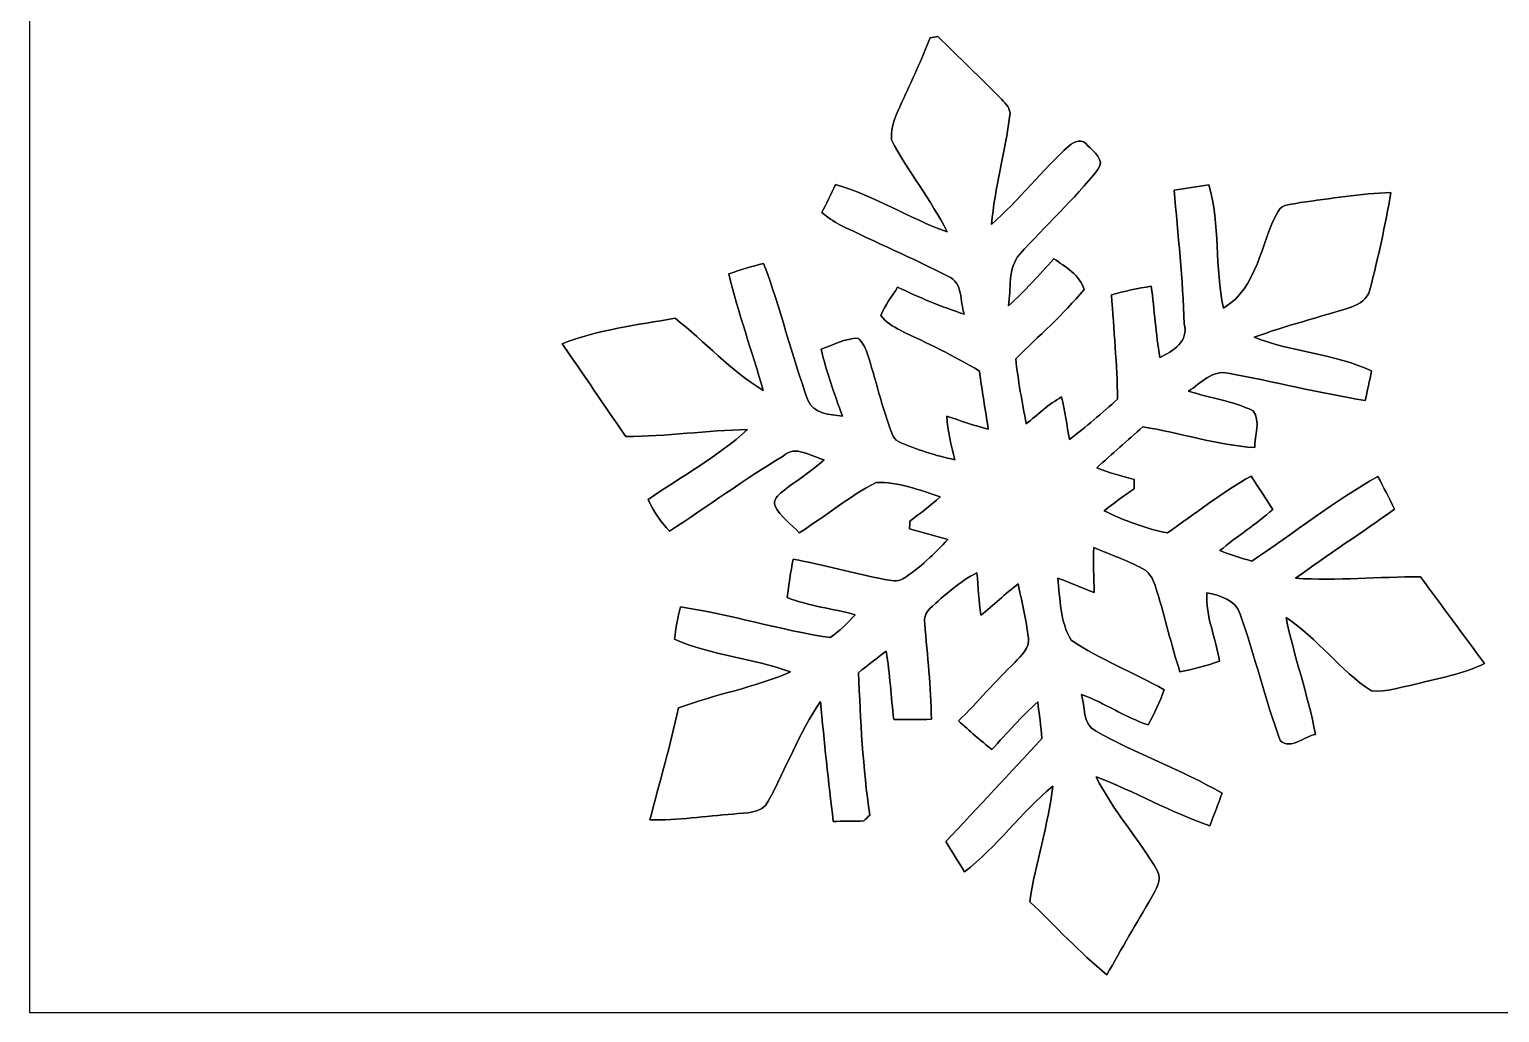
# Model space of a CAD drawing. Header units: centimetres. Extents: x -16.8 to 16.8, y -16.7 to 16.7.
# Drawn here: x -16.77 to 1.67, y -16.67 to -4.33 of the extents above; entities that cross this region are included whole.
import ezdxf

# ---------------------------------------------------------------- set-up
doc = ezdxf.new("R2010")
doc.units = ezdxf.units.CM
doc.header["$MEASUREMENT"] = 0
doc.layers.add('Layer 1', color=7, linetype='Continuous')

msp = doc.modelspace()

# ---------------------------------------------------------------- linework, layer by layer
at = {"layer": 'Layer 1', "color": 7}
for points, knots in [([(-16.77458, 16.66875), (-16.77458, 16.66875), (16.77458, 16.66875), (16.77458, 16.66875), (16.77458, 16.66875), (16.77458, 16.66875), (16.77458, -16.66875), (16.77458, -16.66875), (16.77458, -16.66875), (16.77458, -16.66875), (-16.77458, -16.66875), (-16.77458, -16.66875), (-16.77458, -16.66875), (-16.77458, -16.66875), (-16.77458, 16.66875), (-16.77458, 16.66875), (-16.77458, 16.66875), (-16.77458, 16.66875), (-16.77458, 16.66875), (-16.77458, 16.66875)], [0, 0, 0, 0, 0.16666667, 0.16666667, 0.16666667, 0.16666667, 0.33333333, 0.33333333, 0.33333333, 0.33333333, 0.5, 0.5, 0.5, 0.5, 0.66666667, 0.66666667, 0.66666667, 0.66666667, 1, 1, 1, 1]), ([(-5.47158, -4.43583), (-5.58341, -4.70853), (-5.70124, -4.97911), (-5.82859, -5.2451), (-5.82859, -5.2451), (-5.89492, -5.39432), (-5.96935, -5.54743), (-5.95948, -5.71606), (-5.95948, -5.71606), (-5.75134, -6.1154), (-5.46029, -6.46712), (-5.26027, -6.87141), (-5.26027, -6.87141), (-5.73969, -6.70242), (-6.16973, -6.41703), (-6.66044, -6.27733), (-6.66044, -6.27733), (-6.71371, -6.39657), (-6.77157, -6.51334), (-6.83295, -6.62869), (-6.83295, -6.62869), (-6.76169, -6.68584), (-6.68761, -6.74017), (-6.60576, -6.7818), (-6.60576, -6.7818), (-6.15562, -7.00722), (-5.68995, -7.20161), (-5.24263, -7.43162), (-5.24263, -7.43162), (-5.05989, -7.50993), (-5.10011, -7.74806), (-5.04649, -7.90328), (-5.04649, -7.90328), (-5.33329, -7.81438), (-5.60881, -7.69267), (-5.88081, -7.56673), (-5.88081, -7.56673), (-5.95242, -7.68279), (-6.04097, -7.79145), (-6.09177, -7.91951), (-6.09177, -7.91951), (-6.03179, -8.00523), (-5.93901, -8.05886), (-5.84764, -8.10613), (-5.84764, -8.10613), (-5.51251, -8.26946), (-5.17243, -8.42433), (-4.85422, -8.62013), (-4.85422, -8.62013), (-4.82353, -8.86319), (-4.77873, -9.10414), (-4.7431, -9.34685), (-4.7431, -9.34685), (-4.92019, -9.30275), (-5.09235, -9.24207), (-5.26521, -9.18457), (-5.26521, -9.18457), (-5.25568, -9.37048), (-5.20418, -9.55005), (-5.16502, -9.73138), (-5.16502, -9.73138), (-5.40773, -9.68057), (-5.64444, -9.60226), (-5.87163, -9.50383), (-5.87163, -9.50383), (-5.91256, -9.48619), (-5.93266, -9.44351), (-5.94889, -9.40576), (-5.94889, -9.40576), (-6.08118, -9.07203), (-6.15421, -8.71961), (-6.26816, -8.38024), (-6.26816, -8.38024), (-6.29003, -8.31462), (-6.32495, -8.25253), (-6.37646, -8.20632), (-6.37646, -8.20632), (-6.54121, -8.20526), (-6.68831, -8.29416), (-6.84071, -8.34425), (-6.84071, -8.34425), (-6.77298, -8.63), (-6.67314, -8.90693), (-6.57296, -9.18316), (-6.57296, -9.18316), (-6.72818, -9.1634), (-6.94514, -9.15952), (-7.00546, -8.98313), (-7.00546, -8.98313), (-7.21431, -8.41939), (-7.34766, -7.8299), (-7.56179, -7.26793), (-7.56179, -7.26793), (-7.70961, -7.30426), (-7.8553, -7.34977), (-7.99994, -7.39775), (-7.99994, -7.39775), (-7.88141, -7.89234), (-7.70678, -8.37142), (-7.56779, -8.86072), (-7.56779, -8.86072), (-7.97666, -8.61377), (-8.29945, -8.24936), (-8.67339, -7.95584), (-8.67339, -7.95584), (-9.14929, -8.04016), (-9.63824, -8.09943), (-10.09121, -8.27617), (-10.09121, -8.27617), (-9.82204, -8.66211), (-9.55851, -9.05263), (-9.29217, -9.44069), (-9.29217, -9.44069), (-8.78099, -9.43892), (-8.2737, -9.36202), (-7.76323, -9.35214), (-7.76323, -9.35214), (-8.14246, -9.69045), (-8.59084, -9.94339), (-9.00994, -10.22914), (-9.00994, -10.22914), (-8.94856, -10.37802), (-8.85508, -10.51101), (-8.74324, -10.62637), (-8.74324, -10.62637), (-8.26417, -10.31946), (-7.80733, -9.97691), (-7.31802, -9.68693), (-7.31802, -9.68693), (-7.16104, -9.53735), (-6.97159, -9.69292), (-6.80261, -9.73138), (-6.80261, -9.73138), (-6.9663, -9.88166), (-7.15716, -9.99631), (-7.33072, -10.13354), (-7.33072, -10.13354), (-7.37976, -10.17799), (-7.45137, -10.23691), (-7.41892, -10.31169), (-7.41892, -10.31169), (-7.35013, -10.44857), (-7.21819, -10.53853), (-7.11588, -10.64895), (-7.11588, -10.64895), (-6.79097, -10.44257), (-6.49146, -10.1921), (-6.14927, -10.01571), (-6.14927, -10.01571), (-5.87163, -10.00689), (-5.60776, -10.10885), (-5.34917, -10.19775), (-5.34917, -10.19775), (-5.46911, -10.30746), (-5.59964, -10.40342), (-5.72735, -10.5029), (-5.72735, -10.5029), (-5.72841, -10.52689), (-5.73052, -10.57416), (-5.73158, -10.5978), (-5.73158, -10.5978), (-5.57142, -10.64295), (-5.41126, -10.68529), (-5.25074, -10.73079), (-5.25074, -10.73079), (-5.42325, -10.91106), (-5.60035, -11.09204), (-5.81378, -11.22468), (-5.81378, -11.22468), (-5.88433, -11.26772), (-5.969, -11.24585), (-6.04449, -11.23386), (-6.04449, -11.23386), (-6.42902, -11.15519), (-6.8072, -11.04829), (-7.19349, -10.9795), (-7.19349, -10.9795), (-7.22348, -11.13931), (-7.24394, -11.29912), (-7.26652, -11.46104), (-7.26652, -11.46104), (-6.99206, -11.56723), (-6.69678, -11.59898), (-6.4135, -11.67553), (-6.4135, -11.67553), (-6.50946, -11.77996), (-6.60788, -11.88649), (-6.72924, -11.96234), (-6.72924, -11.96234), (-7.36071, -11.86886), (-7.97313, -11.67306), (-8.60496, -11.57887), (-8.60496, -11.57887), (-8.64094, -11.71222), (-8.66387, -11.84628), (-8.6808, -11.98386), (-8.6808, -11.98386), (-8.21619, -12.1853), (-7.70079, -12.22057), (-7.22559, -12.39344), (-7.22559, -12.39344), (-7.67644, -12.59452), (-8.16998, -12.67001), (-8.62965, -12.8464), (-8.62965, -12.8464), (-8.73443, -13.31736), (-8.86742, -13.78162), (-8.98913, -14.24869), (-8.98913, -14.24869), (-8.63918, -14.26316), (-8.29204, -14.19754), (-7.94314, -14.17955), (-7.94314, -14.17955), (-7.78933, -14.15344), (-7.58261, -14.18378), (-7.50535, -14.01621), (-7.50535, -14.01621), (-7.27957, -13.60346), (-7.11659, -13.15614), (-6.84953, -12.76562), (-6.84953, -12.76562), (-6.80191, -13.26762), (-6.74899, -13.76927), (-6.68796, -14.26986), (-6.68796, -14.26986), (-6.59201, -14.26845), (-6.4008, -14.26563), (-6.30484, -14.26422), (-6.30484, -14.26422), (-6.2805, -14.23952), (-6.25616, -14.21483), (-6.23147, -14.19084), (-6.23147, -14.19084), (-6.31578, -13.59888), (-6.34859, -13.00057), (-6.37081, -12.40367), (-6.37081, -12.40367), (-6.25687, -12.31194), (-6.14292, -12.21987), (-6.02439, -12.13379), (-6.02439, -12.13379), (-5.97606, -12.41778), (-5.96371, -12.706), (-5.92843, -12.9921), (-5.92843, -12.9921), (-5.77144, -12.99281), (-5.61446, -12.98963), (-5.45677, -12.98822), (-5.45677, -12.98822), (-5.46206, -12.58605), (-5.50686, -12.18671), (-5.54143, -11.78666), (-5.54143, -11.78666), (-5.54884, -11.71822), (-5.52768, -11.64625), (-5.47582, -11.59969), (-5.47582, -11.59969), (-5.29519, -11.43071), (-5.10646, -11.26278), (-4.88527, -11.14884), (-4.88527, -11.14884), (-4.87151, -11.32734), (-4.8581, -11.50514), (-4.8387, -11.68329), (-4.8387, -11.68329), (-4.67713, -11.55806), (-4.53143, -11.41448), (-4.3688, -11.2903), (-4.3688, -11.2903), (-4.32082, -11.51431), (-4.26791, -11.73833), (-4.23968, -11.96658), (-4.23968, -11.96658), (-4.22204, -12.09499), (-4.33423, -12.18812), (-4.41078, -12.27526), (-4.41078, -12.27526), (-4.65208, -12.51338), (-4.8768, -12.76773), (-5.11528, -13.00868), (-5.11528, -13.00868), (-4.98122, -13.13356), (-4.84329, -13.25492), (-4.69724, -13.36675), (-4.69724, -13.36675), (-4.51026, -13.16284), (-4.32823, -12.954), (-4.12291, -12.76844), (-4.12291, -12.76844), (-4.10316, -12.92119), (-4.0827, -13.07606), (-4.07247, -13.23022), (-4.07247, -13.23022), (-4.47005, -13.66485), (-4.87257, -14.09453), (-5.2772, -14.52316), (-5.2772, -14.52316), (-5.2003, -14.65016), (-5.12198, -14.77433), (-5.04296, -14.90169), (-5.04296, -14.90169), (-4.63127, -14.58912), (-4.33317, -14.15415), (-3.93347, -13.82889), (-3.93347, -13.82889), (-3.98956, -14.3189), (-4.15325, -14.78915), (-4.22169, -15.27739), (-4.22169, -15.27739), (-3.90066, -15.58396), (-3.59939, -15.91275), (-3.25508, -16.19497), (-3.25508, -16.19497), (-3.0734, -15.86865), (-2.88537, -15.54586), (-2.69487, -15.22483), (-2.69487, -15.22483), (-2.64442, -15.12746), (-2.56081, -15.00752), (-2.61867, -14.89569), (-2.61867, -14.89569), (-2.85362, -14.48541), (-3.18241, -14.13545), (-3.39055, -13.70894), (-3.39055, -13.70894), (-2.90618, -13.89345), (-2.45392, -14.15662), (-1.96286, -14.32384), (-1.96286, -14.32384), (-1.91135, -14.18731), (-1.85984, -14.05184), (-1.80904, -13.91602), (-1.80904, -13.91602), (-2.32093, -13.61793), (-2.88608, -13.42602), (-3.39972, -13.13215), (-3.39972, -13.13215), (-3.56411, -13.04784), (-3.52884, -12.82771), (-3.57258, -12.67636), (-3.57258, -12.67636), (-3.28366, -12.78079), (-3.03001, -12.96388), (-2.7365, -13.05772), (-2.7365, -13.05772), (-2.65959, -12.9159), (-2.5908, -12.76985), (-2.53753, -12.6178), (-2.53753, -12.6178), (-2.91994, -12.39873), (-3.33763, -12.24209), (-3.70276, -11.99444), (-3.70276, -11.99444), (-3.84528, -11.76408), (-3.84104, -11.47657), (-3.87103, -11.21586), (-3.87103, -11.21586), (-3.71757, -11.27266), (-3.56976, -11.34145), (-3.41559, -11.39613), (-3.41559, -11.39613), (-3.41771, -11.2074), (-3.43041, -11.02078), (-3.41806, -10.83275), (-3.41806, -10.83275), (-3.2131, -10.91953), (-3.0032, -10.99573), (-2.80529, -11.09874), (-2.80529, -11.09874), (-2.69734, -11.15166), (-2.661, -11.27301), (-2.62714, -11.3792), (-2.62714, -11.3792), (-2.52448, -11.7154), (-2.44722, -12.05865), (-2.33856, -12.39344), (-2.33856, -12.39344), (-2.16888, -12.36592), (-2.00554, -12.31124), (-1.84221, -12.26044), (-1.84221, -12.26044), (-1.88454, -11.97328), (-2.02001, -11.69529), (-2.0006, -11.40248), (-2.0006, -11.40248), (-1.83691, -11.43388), (-1.63513, -11.49174), (-1.5815, -11.66989), (-1.5815, -11.66989), (-1.397, -12.19235), (-1.27318, -12.73563), (-1.07985, -13.25421), (-1.07985, -13.25421), (-0.9525, -13.3791), (-0.77505, -13.19953), (-0.63853, -13.17696), (-0.63853, -13.17696), (-0.7306, -12.68095), (-0.90558, -12.20576), (-1.00753, -11.71222), (-1.00753, -11.71222), (-0.6096, -11.9694), (-0.33479, -12.37686), (0.06526, -12.63086), (0.06526, -12.63086), (0.25329, -12.64814), (0.43639, -12.58429), (0.61877, -12.5476), (0.61877, -12.5476), (0.9084, -12.47034), (1.21038, -12.42201), (1.48202, -12.28901), (1.48202, -12.28901), (1.21567, -11.92495), (0.94615, -11.56406), (0.67945, -11.20069), (0.67945, -11.20069), (0.15663, -11.19858), (-0.36513, -11.25149), (-0.88759, -11.21904), (-0.88759, -11.21904), (-0.48084, -10.91953), (-0.05539, -10.64683), (0.35454, -10.35156), (0.35454, -10.35156), (0.28857, -10.21362), (0.21555, -10.07816), (0.1457, -9.94269), (0.1457, -9.94269), (-0.4124, -10.24961), (-0.90664, -10.65459), (-1.43757, -11.00349), (-1.43757, -11.00349), (-1.57374, -10.96539), (-1.70709, -10.92129), (-1.83903, -10.87191), (-1.83903, -10.87191), (-1.62066, -10.69552), (-1.38818, -10.53712), (-1.17263, -10.35756), (-1.17263, -10.35756), (-1.26224, -10.21644), (-1.35502, -10.07569), (-1.44568, -9.93634), (-1.44568, -9.93634), (-1.81363, -10.14483), (-2.14912, -10.40553), (-2.49414, -10.64895), (-2.49414, -10.64895), (-2.77142, -10.59603), (-3.03671, -10.49408), (-3.29071, -10.37272), (-3.29071, -10.37272), (-3.17041, -10.2743), (-3.0413, -10.18752), (-2.915, -10.09791), (-2.915, -10.09791), (-2.9143, -10.05805), (-2.91394, -10.01854), (-2.91324, -9.97973), (-2.91324, -9.97973), (-3.07199, -9.93634), (-3.2318, -9.89612), (-3.38314, -9.83156), (-3.38314, -9.83156), (-3.18982, -9.66082), (-2.99826, -9.48831), (-2.80388, -9.31862), (-2.80388, -9.31862), (-2.33327, -9.39094), (-1.87784, -9.55005), (-1.40018, -9.57827), (-1.40018, -9.57827), (-1.40123, -9.4301), (-1.32151, -9.24666), (-1.42134, -9.11542), (-1.42134, -9.11542), (-1.6764, -8.99407), (-1.9618, -8.95809), (-2.2292, -8.8706), (-2.2292, -8.8706), (-2.07892, -8.77323), (-1.93216, -8.60143), (-1.73461, -8.64447), (-1.73461, -8.64447), (-1.15958, -8.75171), (-0.59126, -8.89529), (-0.01305, -8.98737), (-0.01305, -8.98737), (0.01305, -8.86284), (0.04057, -8.74042), (0.06526, -8.61624), (0.06526, -8.61624), (-0.40393, -8.39964), (-0.93028, -8.38059), (-1.40829, -8.19397), (-1.40829, -8.19397), (-1.00894, -8.04686), (-0.59478, -7.94632), (-0.18979, -7.81544), (-0.18979, -7.81544), (-0.08608, -7.78016), (0.0194, -7.71243), (0.04551, -7.59848), (0.04551, -7.59848), (0.14852, -7.19526), (0.23777, -6.7885), (0.30903, -6.37857), (0.30903, -6.37857), (-0.07338, -6.39057), (-0.45191, -6.45583), (-0.83079, -6.50346), (-0.83079, -6.50346), (-0.91652, -6.53062), (-1.0608, -6.51193), (-1.10772, -6.61529), (-1.10772, -6.61529), (-1.33279, -7.01781), (-1.35749, -7.57167), (-1.79282, -7.82743), (-1.79282, -7.82743), (-1.90429, -7.31908), (-1.83021, -6.78321), (-1.9745, -6.28262), (-1.9745, -6.28262), (-2.12019, -6.30202), (-2.26554, -6.32425), (-2.41018, -6.35), (-2.41018, -6.35), (-2.36679, -6.90809), (-2.29976, -7.46548), (-2.28494, -8.02534), (-2.28494, -8.02534), (-2.22426, -8.24336), (-2.4257, -8.37318), (-2.59009, -8.44691), (-2.59009, -8.44691), (-2.64266, -8.15199), (-2.65818, -7.85178), (-2.69804, -7.55509), (-2.69804, -7.55509), (-2.86703, -7.58119), (-3.03459, -7.61294), (-3.19793, -7.66304), (-3.19793, -7.66304), (-3.16724, -8.09872), (-3.12808, -8.53405), (-3.12103, -8.97114), (-3.12103, -8.97114), (-3.31682, -9.14576), (-3.51331, -9.32004), (-3.72463, -9.47561), (-3.72463, -9.47561), (-3.75744, -9.29746), (-3.78284, -9.11895), (-3.82482, -8.94362), (-3.82482, -8.94362), (-3.98851, -9.03429), (-4.1215, -9.16728), (-4.26896, -9.28053), (-4.26896, -9.28053), (-4.31483, -9.00818), (-4.37268, -8.73831), (-4.39843, -8.46314), (-4.39843, -8.46314), (-4.10916, -8.1788), (-3.80224, -7.90928), (-3.54224, -7.59672), (-3.54224, -7.59672), (-3.59375, -7.41221), (-3.77402, -7.31238), (-3.91971, -7.20901), (-3.91971, -7.20901), (-4.10598, -7.40939), (-4.28343, -7.61929), (-4.49086, -7.79921), (-4.49086, -7.79921), (-4.45488, -7.58613), (-4.50144, -7.3279), (-4.3494, -7.15257), (-4.3494, -7.15257), (-4.02872, -6.79238), (-3.66677, -6.46677), (-3.36797, -6.08789), (-3.36797, -6.08789), (-3.2699, -5.97076), (-3.423, -5.86423), (-3.49779, -5.78979), (-3.49779, -5.78979), (-3.55247, -5.69771), (-3.66959, -5.73334), (-3.73027, -5.79332), (-3.73027, -5.79332), (-4.07282, -6.10306), (-4.35716, -6.47206), (-4.70288, -6.77898), (-4.70288, -6.77898), (-4.66302, -6.31649), (-4.53284, -5.86775), (-4.47146, -5.40914), (-4.47146, -5.40914), (-4.45946, -5.32694), (-4.52402, -5.26521), (-4.57376, -5.20982), (-4.57376, -5.20982), (-4.83764, -4.94242), (-5.10822, -4.68171), (-5.37704, -4.41995), (-5.37704, -4.41995), (-5.40068, -4.42383), (-5.44795, -4.43195), (-5.47158, -4.43583)], [0, 0, 0, 0, 0.00649351, 0.00649351, 0.00649351, 0.00649351, 0.01298701, 0.01298701, 0.01298701, 0.01298701, 0.01948052, 0.01948052, 0.01948052, 0.01948052, 0.02597403, 0.02597403, 0.02597403, 0.02597403, 0.03246753, 0.03246753, 0.03246753, 0.03246753, 0.03896104, 0.03896104, 0.03896104, 0.03896104, 0.04545455, 0.04545455, 0.04545455, 0.04545455, 0.05194805, 0.05194805, 0.05194805, 0.05194805, 0.05844156, 0.05844156, 0.05844156, 0.05844156, 0.06493506, 0.06493506, 0.06493506, 0.06493506, 0.07142857, 0.07142857, 0.07142857, 0.07142857, 0.07792208, 0.07792208, 0.07792208, 0.07792208, 0.08441558, 0.08441558, 0.08441558, 0.08441558, 0.09090909, 0.09090909, 0.09090909, 0.09090909, 0.0974026, 0.0974026, 0.0974026, 0.0974026, 0.1038961, 0.1038961, 0.1038961, 0.1038961, 0.11038961, 0.11038961, 0.11038961, 0.11038961, 0.11688312, 0.11688312, 0.11688312, 0.11688312, 0.12337662, 0.12337662, 0.12337662, 0.12337662, 0.12987013, 0.12987013, 0.12987013, 0.12987013, 0.13636364, 0.13636364, 0.13636364, 0.13636364, 0.14285714, 0.14285714, 0.14285714, 0.14285714, 0.14935065, 0.14935065, 0.14935065, 0.14935065, 0.15584416, 0.15584416, 0.15584416, 0.15584416, 0.16233766, 0.16233766, 0.16233766, 0.16233766, 0.16883117, 0.16883117, 0.16883117, 0.16883117, 0.17532468, 0.17532468, 0.17532468, 0.17532468, 0.18181818, 0.18181818, 0.18181818, 0.18181818, 0.18831169, 0.18831169, 0.18831169, 0.18831169, 0.19480519, 0.19480519, 0.19480519, 0.19480519, 0.2012987, 0.2012987, 0.2012987, 0.2012987, 0.20779221, 0.20779221, 0.20779221, 0.20779221, 0.21428571, 0.21428571, 0.21428571, 0.21428571, 0.22077922, 0.22077922, 0.22077922, 0.22077922, 0.22727273, 0.22727273, 0.22727273, 0.22727273, 0.23376623, 0.23376623, 0.23376623, 0.23376623, 0.24025974, 0.24025974, 0.24025974, 0.24025974, 0.24675325, 0.24675325, 0.24675325, 0.24675325, 0.25324675, 0.25324675, 0.25324675, 0.25324675, 0.25974026, 0.25974026, 0.25974026, 0.25974026, 0.26623377, 0.26623377, 0.26623377, 0.26623377, 0.27272727, 0.27272727, 0.27272727, 0.27272727, 0.27922078, 0.27922078, 0.27922078, 0.27922078, 0.28571429, 0.28571429, 0.28571429, 0.28571429, 0.29220779, 0.29220779, 0.29220779, 0.29220779, 0.2987013, 0.2987013, 0.2987013, 0.2987013, 0.30519481, 0.30519481, 0.30519481, 0.30519481, 0.31168831, 0.31168831, 0.31168831, 0.31168831, 0.31818182, 0.31818182, 0.31818182, 0.31818182, 0.32467532, 0.32467532, 0.32467532, 0.32467532, 0.33116883, 0.33116883, 0.33116883, 0.33116883, 0.33766234, 0.33766234, 0.33766234, 0.33766234, 0.34415584, 0.34415584, 0.34415584, 0.34415584, 0.35064935, 0.35064935, 0.35064935, 0.35064935, 0.35714286, 0.35714286, 0.35714286, 0.35714286, 0.36363636, 0.36363636, 0.36363636, 0.36363636, 0.37012987, 0.37012987, 0.37012987, 0.37012987, 0.37662338, 0.37662338, 0.37662338, 0.37662338, 0.38311688, 0.38311688, 0.38311688, 0.38311688, 0.38961039, 0.38961039, 0.38961039, 0.38961039, 0.3961039, 0.3961039, 0.3961039, 0.3961039, 0.4025974, 0.4025974, 0.4025974, 0.4025974, 0.40909091, 0.40909091, 0.40909091, 0.40909091, 0.41558442, 0.41558442, 0.41558442, 0.41558442, 0.42207792, 0.42207792, 0.42207792, 0.42207792, 0.42857143, 0.42857143, 0.42857143, 0.42857143, 0.43506494, 0.43506494, 0.43506494, 0.43506494, 0.44155844, 0.44155844, 0.44155844, 0.44155844, 0.44805195, 0.44805195, 0.44805195, 0.44805195, 0.45454545, 0.45454545, 0.45454545, 0.45454545, 0.46103896, 0.46103896, 0.46103896, 0.46103896, 0.46753247, 0.46753247, 0.46753247, 0.46753247, 0.47402597, 0.47402597, 0.47402597, 0.47402597, 0.48051948, 0.48051948, 0.48051948, 0.48051948, 0.48701299, 0.48701299, 0.48701299, 0.48701299, 0.49350649, 0.49350649, 0.49350649, 0.49350649, 0.5, 0.5, 0.5, 0.5, 0.50649351, 0.50649351, 0.50649351, 0.50649351, 0.51298701, 0.51298701, 0.51298701, 0.51298701, 0.51948052, 0.51948052, 0.51948052, 0.51948052, 0.52597403, 0.52597403, 0.52597403, 0.52597403, 0.53246753, 0.53246753, 0.53246753, 0.53246753, 0.53896104, 0.53896104, 0.53896104, 0.53896104, 0.54545455, 0.54545455, 0.54545455, 0.54545455, 0.55194805, 0.55194805, 0.55194805, 0.55194805, 0.55844156, 0.55844156, 0.55844156, 0.55844156, 0.56493506, 0.56493506, 0.56493506, 0.56493506, 0.57142857, 0.57142857, 0.57142857, 0.57142857, 0.57792208, 0.57792208, 0.57792208, 0.57792208, 0.58441558, 0.58441558, 0.58441558, 0.58441558, 0.59090909, 0.59090909, 0.59090909, 0.59090909, 0.5974026, 0.5974026, 0.5974026, 0.5974026, 0.6038961, 0.6038961, 0.6038961, 0.6038961, 0.61038961, 0.61038961, 0.61038961, 0.61038961, 0.61688312, 0.61688312, 0.61688312, 0.61688312, 0.62337662, 0.62337662, 0.62337662, 0.62337662, 0.62987013, 0.62987013, 0.62987013, 0.62987013, 0.63636364, 0.63636364, 0.63636364, 0.63636364, 0.64285714, 0.64285714, 0.64285714, 0.64285714, 0.64935065, 0.64935065, 0.64935065, 0.64935065, 0.65584416, 0.65584416, 0.65584416, 0.65584416, 0.66233766, 0.66233766, 0.66233766, 0.66233766, 0.66883117, 0.66883117, 0.66883117, 0.66883117, 0.67532468, 0.67532468, 0.67532468, 0.67532468, 0.68181818, 0.68181818, 0.68181818, 0.68181818, 0.68831169, 0.68831169, 0.68831169, 0.68831169, 0.69480519, 0.69480519, 0.69480519, 0.69480519, 0.7012987, 0.7012987, 0.7012987, 0.7012987, 0.70779221, 0.70779221, 0.70779221, 0.70779221, 0.71428571, 0.71428571, 0.71428571, 0.71428571, 0.72077922, 0.72077922, 0.72077922, 0.72077922, 0.72727273, 0.72727273, 0.72727273, 0.72727273, 0.73376623, 0.73376623, 0.73376623, 0.73376623, 0.74025974, 0.74025974, 0.74025974, 0.74025974, 0.74675325, 0.74675325, 0.74675325, 0.74675325, 0.75324675, 0.75324675, 0.75324675, 0.75324675, 0.75974026, 0.75974026, 0.75974026, 0.75974026, 0.76623377, 0.76623377, 0.76623377, 0.76623377, 0.77272727, 0.77272727, 0.77272727, 0.77272727, 0.77922078, 0.77922078, 0.77922078, 0.77922078, 0.78571429, 0.78571429, 0.78571429, 0.78571429, 0.79220779, 0.79220779, 0.79220779, 0.79220779, 0.7987013, 0.7987013, 0.7987013, 0.7987013, 0.80519481, 0.80519481, 0.80519481, 0.80519481, 0.81168831, 0.81168831, 0.81168831, 0.81168831, 0.81818182, 0.81818182, 0.81818182, 0.81818182, 0.82467532, 0.82467532, 0.82467532, 0.82467532, 0.83116883, 0.83116883, 0.83116883, 0.83116883, 0.83766234, 0.83766234, 0.83766234, 0.83766234, 0.84415584, 0.84415584, 0.84415584, 0.84415584, 0.85064935, 0.85064935, 0.85064935, 0.85064935, 0.85714286, 0.85714286, 0.85714286, 0.85714286, 0.86363636, 0.86363636, 0.86363636, 0.86363636, 0.87012987, 0.87012987, 0.87012987, 0.87012987, 0.87662338, 0.87662338, 0.87662338, 0.87662338, 0.88311688, 0.88311688, 0.88311688, 0.88311688, 0.88961039, 0.88961039, 0.88961039, 0.88961039, 0.8961039, 0.8961039, 0.8961039, 0.8961039, 0.9025974, 0.9025974, 0.9025974, 0.9025974, 0.90909091, 0.90909091, 0.90909091, 0.90909091, 0.91558442, 0.91558442, 0.91558442, 0.91558442, 0.92207792, 0.92207792, 0.92207792, 0.92207792, 0.92857143, 0.92857143, 0.92857143, 0.92857143, 0.93506494, 0.93506494, 0.93506494, 0.93506494, 0.94155844, 0.94155844, 0.94155844, 0.94155844, 0.94805195, 0.94805195, 0.94805195, 0.94805195, 0.95454545, 0.95454545, 0.95454545, 0.95454545, 0.96103896, 0.96103896, 0.96103896, 0.96103896, 0.96753247, 0.96753247, 0.96753247, 0.96753247, 0.97402597, 0.97402597, 0.97402597, 0.97402597, 0.98051948, 0.98051948, 0.98051948, 0.98051948, 0.98701299, 0.98701299, 0.98701299, 0.98701299, 1, 1, 1, 1])]:
    msp.add_open_spline(points, degree=3, knots=knots, dxfattribs=at)
at = {"layer": 'Layer 1', "color": 252}
msp.add_open_spline([(-5.47158, -4.43583), (-5.44795, -4.43195), (-5.40068, -4.42383), (-5.37704, -4.41995), (-5.37704, -4.41995), (-5.10822, -4.68171), (-4.83764, -4.94242), (-4.57376, -5.20982), (-4.57376, -5.20982), (-4.52402, -5.26521), (-4.45946, -5.32694), (-4.47146, -5.40914), (-4.47146, -5.40914), (-4.53284, -5.86775), (-4.66302, -6.31649), (-4.70288, -6.77898), (-4.70288, -6.77898), (-4.35716, -6.47206), (-4.07282, -6.10306), (-3.73027, -5.79332), (-3.73027, -5.79332), (-3.66959, -5.73334), (-3.55247, -5.69771), (-3.49779, -5.78979), (-3.49779, -5.78979), (-3.423, -5.86423), (-3.2699, -5.97076), (-3.36797, -6.08789), (-3.36797, -6.08789), (-3.66677, -6.46677), (-4.02872, -6.79238), (-4.3494, -7.15257), (-4.3494, -7.15257), (-4.50144, -7.3279), (-4.45488, -7.58613), (-4.49086, -7.79921), (-4.49086, -7.79921), (-4.28343, -7.61929), (-4.10598, -7.40939), (-3.91971, -7.20901), (-3.91971, -7.20901), (-3.77402, -7.31238), (-3.59375, -7.41221), (-3.54224, -7.59672), (-3.54224, -7.59672), (-3.80224, -7.90928), (-4.10916, -8.1788), (-4.39843, -8.46314), (-4.39843, -8.46314), (-4.37268, -8.73831), (-4.31483, -9.00818), (-4.26896, -9.28053), (-4.26896, -9.28053), (-4.1215, -9.16728), (-3.98851, -9.03429), (-3.82482, -8.94362), (-3.82482, -8.94362), (-3.78284, -9.11895), (-3.75744, -9.29746), (-3.72463, -9.47561), (-3.72463, -9.47561), (-3.51331, -9.32004), (-3.31682, -9.14576), (-3.12103, -8.97114), (-3.12103, -8.97114), (-3.12808, -8.53405), (-3.16724, -8.09872), (-3.19793, -7.66304), (-3.19793, -7.66304), (-3.03459, -7.61294), (-2.86703, -7.58119), (-2.69804, -7.55509), (-2.69804, -7.55509), (-2.65818, -7.85178), (-2.64266, -8.15199), (-2.59009, -8.44691), (-2.59009, -8.44691), (-2.4257, -8.37318), (-2.22426, -8.24336), (-2.28494, -8.02534), (-2.28494, -8.02534), (-2.29976, -7.46548), (-2.36679, -6.90809), (-2.41018, -6.35), (-2.41018, -6.35), (-2.26554, -6.32425), (-2.12019, -6.30202), (-1.9745, -6.28262), (-1.9745, -6.28262), (-1.83021, -6.78321), (-1.90429, -7.31908), (-1.79282, -7.82743), (-1.79282, -7.82743), (-1.35749, -7.57167), (-1.33279, -7.01781), (-1.10772, -6.61529), (-1.10772, -6.61529), (-1.0608, -6.51193), (-0.91652, -6.53062), (-0.83079, -6.50346), (-0.83079, -6.50346), (-0.45191, -6.45583), (-0.07338, -6.39057), (0.30903, -6.37857), (0.30903, -6.37857), (0.23777, -6.7885), (0.14852, -7.19526), (0.04551, -7.59848), (0.04551, -7.59848), (0.0194, -7.71243), (-0.08608, -7.78016), (-0.18979, -7.81544), (-0.18979, -7.81544), (-0.59478, -7.94632), (-1.00894, -8.04686), (-1.40829, -8.19397), (-1.40829, -8.19397), (-0.93028, -8.38059), (-0.40393, -8.39964), (0.06526, -8.61624), (0.06526, -8.61624), (0.04057, -8.74042), (0.01305, -8.86284), (-0.01305, -8.98737), (-0.01305, -8.98737), (-0.59126, -8.89529), (-1.15958, -8.75171), (-1.73461, -8.64447), (-1.73461, -8.64447), (-1.93216, -8.60143), (-2.07892, -8.77323), (-2.2292, -8.8706), (-2.2292, -8.8706), (-1.9618, -8.95809), (-1.6764, -8.99407), (-1.42134, -9.11542), (-1.42134, -9.11542), (-1.32151, -9.24666), (-1.40123, -9.4301), (-1.40018, -9.57827), (-1.40018, -9.57827), (-1.87784, -9.55005), (-2.33327, -9.39094), (-2.80388, -9.31862), (-2.80388, -9.31862), (-2.99826, -9.48831), (-3.18982, -9.66082), (-3.38314, -9.83156), (-3.38314, -9.83156), (-3.2318, -9.89612), (-3.07199, -9.93634), (-2.91324, -9.97973), (-2.91324, -9.97973), (-2.91394, -10.01854), (-2.9143, -10.05805), (-2.915, -10.09791), (-2.915, -10.09791), (-3.0413, -10.18752), (-3.17041, -10.2743), (-3.29071, -10.37272), (-3.29071, -10.37272), (-3.03671, -10.49408), (-2.77142, -10.59603), (-2.49414, -10.64895), (-2.49414, -10.64895), (-2.14912, -10.40553), (-1.81363, -10.14483), (-1.44568, -9.93634), (-1.44568, -9.93634), (-1.35502, -10.07569), (-1.26224, -10.21644), (-1.17263, -10.35756), (-1.17263, -10.35756), (-1.38818, -10.53712), (-1.62066, -10.69552), (-1.83903, -10.87191), (-1.83903, -10.87191), (-1.70709, -10.92129), (-1.57374, -10.96539), (-1.43757, -11.00349), (-1.43757, -11.00349), (-0.90664, -10.65459), (-0.4124, -10.24961), (0.1457, -9.94269), (0.1457, -9.94269), (0.21555, -10.07816), (0.28857, -10.21362), (0.35454, -10.35156), (0.35454, -10.35156), (-0.05539, -10.64683), (-0.48084, -10.91953), (-0.88759, -11.21904), (-0.88759, -11.21904), (-0.36513, -11.25149), (0.15663, -11.19858), (0.67945, -11.20069), (0.67945, -11.20069), (0.94615, -11.56406), (1.21567, -11.92495), (1.48202, -12.28901), (1.48202, -12.28901), (1.21038, -12.42201), (0.9084, -12.47034), (0.61877, -12.5476), (0.61877, -12.5476), (0.43639, -12.58429), (0.25329, -12.64814), (0.06526, -12.63086), (0.06526, -12.63086), (-0.33479, -12.37686), (-0.6096, -11.9694), (-1.00753, -11.71222), (-1.00753, -11.71222), (-0.90558, -12.20576), (-0.7306, -12.68095), (-0.63853, -13.17696), (-0.63853, -13.17696), (-0.77505, -13.19953), (-0.9525, -13.3791), (-1.07985, -13.25421), (-1.07985, -13.25421), (-1.27318, -12.73563), (-1.397, -12.19235), (-1.5815, -11.66989), (-1.5815, -11.66989), (-1.63513, -11.49174), (-1.83691, -11.43388), (-2.0006, -11.40248), (-2.0006, -11.40248), (-2.02001, -11.69529), (-1.88454, -11.97328), (-1.84221, -12.26044), (-1.84221, -12.26044), (-2.00554, -12.31124), (-2.16888, -12.36592), (-2.33856, -12.39344), (-2.33856, -12.39344), (-2.44722, -12.05865), (-2.52448, -11.7154), (-2.62714, -11.3792), (-2.62714, -11.3792), (-2.661, -11.27301), (-2.69734, -11.15166), (-2.80529, -11.09874), (-2.80529, -11.09874), (-3.0032, -10.99573), (-3.2131, -10.91953), (-3.41806, -10.83275), (-3.41806, -10.83275), (-3.43041, -11.02078), (-3.41771, -11.2074), (-3.41559, -11.39613), (-3.41559, -11.39613), (-3.56976, -11.34145), (-3.71757, -11.27266), (-3.87103, -11.21586), (-3.87103, -11.21586), (-3.84104, -11.47657), (-3.84528, -11.76408), (-3.70276, -11.99444), (-3.70276, -11.99444), (-3.33763, -12.24209), (-2.91994, -12.39873), (-2.53753, -12.6178), (-2.53753, -12.6178), (-2.5908, -12.76985), (-2.65959, -12.9159), (-2.7365, -13.05772), (-2.7365, -13.05772), (-3.03001, -12.96388), (-3.28366, -12.78079), (-3.57258, -12.67636), (-3.57258, -12.67636), (-3.52884, -12.82771), (-3.56411, -13.04784), (-3.39972, -13.13215), (-3.39972, -13.13215), (-2.88608, -13.42602), (-2.32093, -13.61793), (-1.80904, -13.91602), (-1.80904, -13.91602), (-1.85984, -14.05184), (-1.91135, -14.18731), (-1.96286, -14.32384), (-1.96286, -14.32384), (-2.45392, -14.15662), (-2.90618, -13.89345), (-3.39055, -13.70894), (-3.39055, -13.70894), (-3.18241, -14.13545), (-2.85362, -14.48541), (-2.61867, -14.89569), (-2.61867, -14.89569), (-2.56081, -15.00752), (-2.64442, -15.12746), (-2.69487, -15.22483), (-2.69487, -15.22483), (-2.88537, -15.54586), (-3.0734, -15.86865), (-3.25508, -16.19497), (-3.25508, -16.19497), (-3.59939, -15.91275), (-3.90066, -15.58396), (-4.22169, -15.27739), (-4.22169, -15.27739), (-4.15325, -14.78915), (-3.98956, -14.3189), (-3.93347, -13.82889), (-3.93347, -13.82889), (-4.33317, -14.15415), (-4.63127, -14.58912), (-5.04296, -14.90169), (-5.04296, -14.90169), (-5.12198, -14.77433), (-5.2003, -14.65016), (-5.2772, -14.52316), (-5.2772, -14.52316), (-4.87257, -14.09453), (-4.47005, -13.66485), (-4.07247, -13.23022), (-4.07247, -13.23022), (-4.0827, -13.07606), (-4.10316, -12.92119), (-4.12291, -12.76844), (-4.12291, -12.76844), (-4.32823, -12.954), (-4.51026, -13.16284), (-4.69724, -13.36675), (-4.69724, -13.36675), (-4.84329, -13.25492), (-4.98122, -13.13356), (-5.11528, -13.00868), (-5.11528, -13.00868), (-4.8768, -12.76773), (-4.65208, -12.51338), (-4.41078, -12.27526), (-4.41078, -12.27526), (-4.33423, -12.18812), (-4.22204, -12.09499), (-4.23968, -11.96658), (-4.23968, -11.96658), (-4.26791, -11.73833), (-4.32082, -11.51431), (-4.3688, -11.2903), (-4.3688, -11.2903), (-4.53143, -11.41448), (-4.67713, -11.55806), (-4.8387, -11.68329), (-4.8387, -11.68329), (-4.8581, -11.50514), (-4.87151, -11.32734), (-4.88527, -11.14884), (-4.88527, -11.14884), (-5.10646, -11.26278), (-5.29519, -11.43071), (-5.47582, -11.59969), (-5.47582, -11.59969), (-5.52768, -11.64625), (-5.54884, -11.71822), (-5.54143, -11.78666), (-5.54143, -11.78666), (-5.50686, -12.18671), (-5.46206, -12.58605), (-5.45677, -12.98822), (-5.45677, -12.98822), (-5.61446, -12.98963), (-5.77144, -12.99281), (-5.92843, -12.9921), (-5.92843, -12.9921), (-5.96371, -12.706), (-5.97606, -12.41778), (-6.02439, -12.13379), (-6.02439, -12.13379), (-6.14292, -12.21987), (-6.25687, -12.31194), (-6.37081, -12.40367), (-6.37081, -12.40367), (-6.34859, -13.00057), (-6.31578, -13.59888), (-6.23147, -14.19084), (-6.23147, -14.19084), (-6.25616, -14.21483), (-6.2805, -14.23952), (-6.30484, -14.26422), (-6.30484, -14.26422), (-6.4008, -14.26563), (-6.59201, -14.26845), (-6.68796, -14.26986), (-6.68796, -14.26986), (-6.74899, -13.76927), (-6.80191, -13.26762), (-6.84953, -12.76562), (-6.84953, -12.76562), (-7.11659, -13.15614), (-7.27957, -13.60346), (-7.50535, -14.01621), (-7.50535, -14.01621), (-7.58261, -14.18378), (-7.78933, -14.15344), (-7.94314, -14.17955), (-7.94314, -14.17955), (-8.29204, -14.19754), (-8.63918, -14.26316), (-8.98913, -14.24869), (-8.98913, -14.24869), (-8.86742, -13.78162), (-8.73443, -13.31736), (-8.62965, -12.8464), (-8.62965, -12.8464), (-8.16998, -12.67001), (-7.67644, -12.59452), (-7.22559, -12.39344), (-7.22559, -12.39344), (-7.70079, -12.22057), (-8.21619, -12.1853), (-8.6808, -11.98386), (-8.6808, -11.98386), (-8.66387, -11.84628), (-8.64094, -11.71222), (-8.60496, -11.57887), (-8.60496, -11.57887), (-7.97313, -11.67306), (-7.36071, -11.86886), (-6.72924, -11.96234), (-6.72924, -11.96234), (-6.60788, -11.88649), (-6.50946, -11.77996), (-6.4135, -11.67553), (-6.4135, -11.67553), (-6.69678, -11.59898), (-6.99206, -11.56723), (-7.26652, -11.46104), (-7.26652, -11.46104), (-7.24394, -11.29912), (-7.22348, -11.13931), (-7.19349, -10.9795), (-7.19349, -10.9795), (-6.8072, -11.04829), (-6.42902, -11.15519), (-6.04449, -11.23386), (-6.04449, -11.23386), (-5.969, -11.24585), (-5.88433, -11.26772), (-5.81378, -11.22468), (-5.81378, -11.22468), (-5.60035, -11.09204), (-5.42325, -10.91106), (-5.25074, -10.73079), (-5.25074, -10.73079), (-5.41126, -10.68529), (-5.57142, -10.64295), (-5.73158, -10.5978), (-5.73158, -10.5978), (-5.73052, -10.57416), (-5.72841, -10.52689), (-5.72735, -10.5029), (-5.72735, -10.5029), (-5.59964, -10.40342), (-5.46911, -10.30746), (-5.34917, -10.19775), (-5.34917, -10.19775), (-5.60776, -10.10885), (-5.87163, -10.00689), (-6.14927, -10.01571), (-6.14927, -10.01571), (-6.49146, -10.1921), (-6.79097, -10.44257), (-7.11588, -10.64895), (-7.11588, -10.64895), (-7.21819, -10.53853), (-7.35013, -10.44857), (-7.41892, -10.31169), (-7.41892, -10.31169), (-7.45137, -10.23691), (-7.37976, -10.17799), (-7.33072, -10.13354), (-7.33072, -10.13354), (-7.15716, -9.99631), (-6.9663, -9.88166), (-6.80261, -9.73138), (-6.80261, -9.73138), (-6.97159, -9.69292), (-7.16104, -9.53735), (-7.31802, -9.68693), (-7.31802, -9.68693), (-7.80733, -9.97691), (-8.26417, -10.31946), (-8.74324, -10.62637), (-8.74324, -10.62637), (-8.85508, -10.51101), (-8.94856, -10.37802), (-9.00994, -10.22914), (-9.00994, -10.22914), (-8.59084, -9.94339), (-8.14246, -9.69045), (-7.76323, -9.35214), (-7.76323, -9.35214), (-8.2737, -9.36202), (-8.78099, -9.43892), (-9.29217, -9.44069), (-9.29217, -9.44069), (-9.55851, -9.05263), (-9.82204, -8.66211), (-10.09121, -8.27617), (-10.09121, -8.27617), (-9.63824, -8.09943), (-9.14929, -8.04016), (-8.67339, -7.95584), (-8.67339, -7.95584), (-8.29945, -8.24936), (-7.97666, -8.61377), (-7.56779, -8.86072), (-7.56779, -8.86072), (-7.70678, -8.37142), (-7.88141, -7.89234), (-7.99994, -7.39775), (-7.99994, -7.39775), (-7.8553, -7.34977), (-7.70961, -7.30426), (-7.56179, -7.26793), (-7.56179, -7.26793), (-7.34766, -7.8299), (-7.21431, -8.41939), (-7.00546, -8.98313), (-7.00546, -8.98313), (-6.94514, -9.15952), (-6.72818, -9.1634), (-6.57296, -9.18316), (-6.57296, -9.18316), (-6.67314, -8.90693), (-6.77298, -8.63), (-6.84071, -8.34425), (-6.84071, -8.34425), (-6.68831, -8.29416), (-6.54121, -8.20526), (-6.37646, -8.20632), (-6.37646, -8.20632), (-6.32495, -8.25253), (-6.29003, -8.31462), (-6.26816, -8.38024), (-6.26816, -8.38024), (-6.15421, -8.71961), (-6.08118, -9.07203), (-5.94889, -9.40576), (-5.94889, -9.40576), (-5.93266, -9.44351), (-5.91256, -9.48619), (-5.87163, -9.50383), (-5.87163, -9.50383), (-5.64444, -9.60226), (-5.40773, -9.68057), (-5.16502, -9.73138), (-5.16502, -9.73138), (-5.20418, -9.55005), (-5.25568, -9.37048), (-5.26521, -9.18457), (-5.26521, -9.18457), (-5.09235, -9.24207), (-4.92019, -9.30275), (-4.7431, -9.34685), (-4.7431, -9.34685), (-4.77873, -9.10414), (-4.82353, -8.86319), (-4.85422, -8.62013), (-4.85422, -8.62013), (-5.17243, -8.42433), (-5.51251, -8.26946), (-5.84764, -8.10613), (-5.84764, -8.10613), (-5.93901, -8.05886), (-6.03179, -8.00523), (-6.09177, -7.91951), (-6.09177, -7.91951), (-6.04097, -7.79145), (-5.95242, -7.68279), (-5.88081, -7.56673), (-5.88081, -7.56673), (-5.60881, -7.69267), (-5.33329, -7.81438), (-5.04649, -7.90328), (-5.04649, -7.90328), (-5.10011, -7.74806), (-5.05989, -7.50993), (-5.24263, -7.43162), (-5.24263, -7.43162), (-5.68995, -7.20161), (-6.15562, -7.00722), (-6.60576, -6.7818), (-6.60576, -6.7818), (-6.68761, -6.74017), (-6.76169, -6.68584), (-6.83295, -6.62869), (-6.83295, -6.62869), (-6.77157, -6.51334), (-6.71371, -6.39657), (-6.66044, -6.27733), (-6.66044, -6.27733), (-6.16973, -6.41703), (-5.73969, -6.70242), (-5.26027, -6.87141), (-5.26027, -6.87141), (-5.46029, -6.46712), (-5.75134, -6.1154), (-5.95948, -5.71606), (-5.95948, -5.71606), (-5.96935, -5.54743), (-5.89492, -5.39432), (-5.82859, -5.2451), (-5.82859, -5.2451), (-5.70124, -4.97911), (-5.58341, -4.70853), (-5.47158, -4.43583)], degree=3, knots=[0, 0, 0, 0, 0.00649351, 0.00649351, 0.00649351, 0.00649351, 0.01298701, 0.01298701, 0.01298701, 0.01298701, 0.01948052, 0.01948052, 0.01948052, 0.01948052, 0.02597403, 0.02597403, 0.02597403, 0.02597403, 0.03246753, 0.03246753, 0.03246753, 0.03246753, 0.03896104, 0.03896104, 0.03896104, 0.03896104, 0.04545455, 0.04545455, 0.04545455, 0.04545455, 0.05194805, 0.05194805, 0.05194805, 0.05194805, 0.05844156, 0.05844156, 0.05844156, 0.05844156, 0.06493506, 0.06493506, 0.06493506, 0.06493506, 0.07142857, 0.07142857, 0.07142857, 0.07142857, 0.07792208, 0.07792208, 0.07792208, 0.07792208, 0.08441558, 0.08441558, 0.08441558, 0.08441558, 0.09090909, 0.09090909, 0.09090909, 0.09090909, 0.0974026, 0.0974026, 0.0974026, 0.0974026, 0.1038961, 0.1038961, 0.1038961, 0.1038961, 0.11038961, 0.11038961, 0.11038961, 0.11038961, 0.11688312, 0.11688312, 0.11688312, 0.11688312, 0.12337662, 0.12337662, 0.12337662, 0.12337662, 0.12987013, 0.12987013, 0.12987013, 0.12987013, 0.13636364, 0.13636364, 0.13636364, 0.13636364, 0.14285714, 0.14285714, 0.14285714, 0.14285714, 0.14935065, 0.14935065, 0.14935065, 0.14935065, 0.15584416, 0.15584416, 0.15584416, 0.15584416, 0.16233766, 0.16233766, 0.16233766, 0.16233766, 0.16883117, 0.16883117, 0.16883117, 0.16883117, 0.17532468, 0.17532468, 0.17532468, 0.17532468, 0.18181818, 0.18181818, 0.18181818, 0.18181818, 0.18831169, 0.18831169, 0.18831169, 0.18831169, 0.19480519, 0.19480519, 0.19480519, 0.19480519, 0.2012987, 0.2012987, 0.2012987, 0.2012987, 0.20779221, 0.20779221, 0.20779221, 0.20779221, 0.21428571, 0.21428571, 0.21428571, 0.21428571, 0.22077922, 0.22077922, 0.22077922, 0.22077922, 0.22727273, 0.22727273, 0.22727273, 0.22727273, 0.23376623, 0.23376623, 0.23376623, 0.23376623, 0.24025974, 0.24025974, 0.24025974, 0.24025974, 0.24675325, 0.24675325, 0.24675325, 0.24675325, 0.25324675, 0.25324675, 0.25324675, 0.25324675, 0.25974026, 0.25974026, 0.25974026, 0.25974026, 0.26623377, 0.26623377, 0.26623377, 0.26623377, 0.27272727, 0.27272727, 0.27272727, 0.27272727, 0.27922078, 0.27922078, 0.27922078, 0.27922078, 0.28571429, 0.28571429, 0.28571429, 0.28571429, 0.29220779, 0.29220779, 0.29220779, 0.29220779, 0.2987013, 0.2987013, 0.2987013, 0.2987013, 0.30519481, 0.30519481, 0.30519481, 0.30519481, 0.31168831, 0.31168831, 0.31168831, 0.31168831, 0.31818182, 0.31818182, 0.31818182, 0.31818182, 0.32467532, 0.32467532, 0.32467532, 0.32467532, 0.33116883, 0.33116883, 0.33116883, 0.33116883, 0.33766234, 0.33766234, 0.33766234, 0.33766234, 0.34415584, 0.34415584, 0.34415584, 0.34415584, 0.35064935, 0.35064935, 0.35064935, 0.35064935, 0.35714286, 0.35714286, 0.35714286, 0.35714286, 0.36363636, 0.36363636, 0.36363636, 0.36363636, 0.37012987, 0.37012987, 0.37012987, 0.37012987, 0.37662338, 0.37662338, 0.37662338, 0.37662338, 0.38311688, 0.38311688, 0.38311688, 0.38311688, 0.38961039, 0.38961039, 0.38961039, 0.38961039, 0.3961039, 0.3961039, 0.3961039, 0.3961039, 0.4025974, 0.4025974, 0.4025974, 0.4025974, 0.40909091, 0.40909091, 0.40909091, 0.40909091, 0.41558442, 0.41558442, 0.41558442, 0.41558442, 0.42207792, 0.42207792, 0.42207792, 0.42207792, 0.42857143, 0.42857143, 0.42857143, 0.42857143, 0.43506494, 0.43506494, 0.43506494, 0.43506494, 0.44155844, 0.44155844, 0.44155844, 0.44155844, 0.44805195, 0.44805195, 0.44805195, 0.44805195, 0.45454545, 0.45454545, 0.45454545, 0.45454545, 0.46103896, 0.46103896, 0.46103896, 0.46103896, 0.46753247, 0.46753247, 0.46753247, 0.46753247, 0.47402597, 0.47402597, 0.47402597, 0.47402597, 0.48051948, 0.48051948, 0.48051948, 0.48051948, 0.48701299, 0.48701299, 0.48701299, 0.48701299, 0.49350649, 0.49350649, 0.49350649, 0.49350649, 0.5, 0.5, 0.5, 0.5, 0.50649351, 0.50649351, 0.50649351, 0.50649351, 0.51298701, 0.51298701, 0.51298701, 0.51298701, 0.51948052, 0.51948052, 0.51948052, 0.51948052, 0.52597403, 0.52597403, 0.52597403, 0.52597403, 0.53246753, 0.53246753, 0.53246753, 0.53246753, 0.53896104, 0.53896104, 0.53896104, 0.53896104, 0.54545455, 0.54545455, 0.54545455, 0.54545455, 0.55194805, 0.55194805, 0.55194805, 0.55194805, 0.55844156, 0.55844156, 0.55844156, 0.55844156, 0.56493506, 0.56493506, 0.56493506, 0.56493506, 0.57142857, 0.57142857, 0.57142857, 0.57142857, 0.57792208, 0.57792208, 0.57792208, 0.57792208, 0.58441558, 0.58441558, 0.58441558, 0.58441558, 0.59090909, 0.59090909, 0.59090909, 0.59090909, 0.5974026, 0.5974026, 0.5974026, 0.5974026, 0.6038961, 0.6038961, 0.6038961, 0.6038961, 0.61038961, 0.61038961, 0.61038961, 0.61038961, 0.61688312, 0.61688312, 0.61688312, 0.61688312, 0.62337662, 0.62337662, 0.62337662, 0.62337662, 0.62987013, 0.62987013, 0.62987013, 0.62987013, 0.63636364, 0.63636364, 0.63636364, 0.63636364, 0.64285714, 0.64285714, 0.64285714, 0.64285714, 0.64935065, 0.64935065, 0.64935065, 0.64935065, 0.65584416, 0.65584416, 0.65584416, 0.65584416, 0.66233766, 0.66233766, 0.66233766, 0.66233766, 0.66883117, 0.66883117, 0.66883117, 0.66883117, 0.67532468, 0.67532468, 0.67532468, 0.67532468, 0.68181818, 0.68181818, 0.68181818, 0.68181818, 0.68831169, 0.68831169, 0.68831169, 0.68831169, 0.69480519, 0.69480519, 0.69480519, 0.69480519, 0.7012987, 0.7012987, 0.7012987, 0.7012987, 0.70779221, 0.70779221, 0.70779221, 0.70779221, 0.71428571, 0.71428571, 0.71428571, 0.71428571, 0.72077922, 0.72077922, 0.72077922, 0.72077922, 0.72727273, 0.72727273, 0.72727273, 0.72727273, 0.73376623, 0.73376623, 0.73376623, 0.73376623, 0.74025974, 0.74025974, 0.74025974, 0.74025974, 0.74675325, 0.74675325, 0.74675325, 0.74675325, 0.75324675, 0.75324675, 0.75324675, 0.75324675, 0.75974026, 0.75974026, 0.75974026, 0.75974026, 0.76623377, 0.76623377, 0.76623377, 0.76623377, 0.77272727, 0.77272727, 0.77272727, 0.77272727, 0.77922078, 0.77922078, 0.77922078, 0.77922078, 0.78571429, 0.78571429, 0.78571429, 0.78571429, 0.79220779, 0.79220779, 0.79220779, 0.79220779, 0.7987013, 0.7987013, 0.7987013, 0.7987013, 0.80519481, 0.80519481, 0.80519481, 0.80519481, 0.81168831, 0.81168831, 0.81168831, 0.81168831, 0.81818182, 0.81818182, 0.81818182, 0.81818182, 0.82467532, 0.82467532, 0.82467532, 0.82467532, 0.83116883, 0.83116883, 0.83116883, 0.83116883, 0.83766234, 0.83766234, 0.83766234, 0.83766234, 0.84415584, 0.84415584, 0.84415584, 0.84415584, 0.85064935, 0.85064935, 0.85064935, 0.85064935, 0.85714286, 0.85714286, 0.85714286, 0.85714286, 0.86363636, 0.86363636, 0.86363636, 0.86363636, 0.87012987, 0.87012987, 0.87012987, 0.87012987, 0.87662338, 0.87662338, 0.87662338, 0.87662338, 0.88311688, 0.88311688, 0.88311688, 0.88311688, 0.88961039, 0.88961039, 0.88961039, 0.88961039, 0.8961039, 0.8961039, 0.8961039, 0.8961039, 0.9025974, 0.9025974, 0.9025974, 0.9025974, 0.90909091, 0.90909091, 0.90909091, 0.90909091, 0.91558442, 0.91558442, 0.91558442, 0.91558442, 0.92207792, 0.92207792, 0.92207792, 0.92207792, 0.92857143, 0.92857143, 0.92857143, 0.92857143, 0.93506494, 0.93506494, 0.93506494, 0.93506494, 0.94155844, 0.94155844, 0.94155844, 0.94155844, 0.94805195, 0.94805195, 0.94805195, 0.94805195, 0.95454545, 0.95454545, 0.95454545, 0.95454545, 0.96103896, 0.96103896, 0.96103896, 0.96103896, 0.96753247, 0.96753247, 0.96753247, 0.96753247, 0.97402597, 0.97402597, 0.97402597, 0.97402597, 0.98051948, 0.98051948, 0.98051948, 0.98051948, 0.98701299, 0.98701299, 0.98701299, 0.98701299, 1, 1, 1, 1], dxfattribs=at)

doc.saveas('drawing.dxf')
